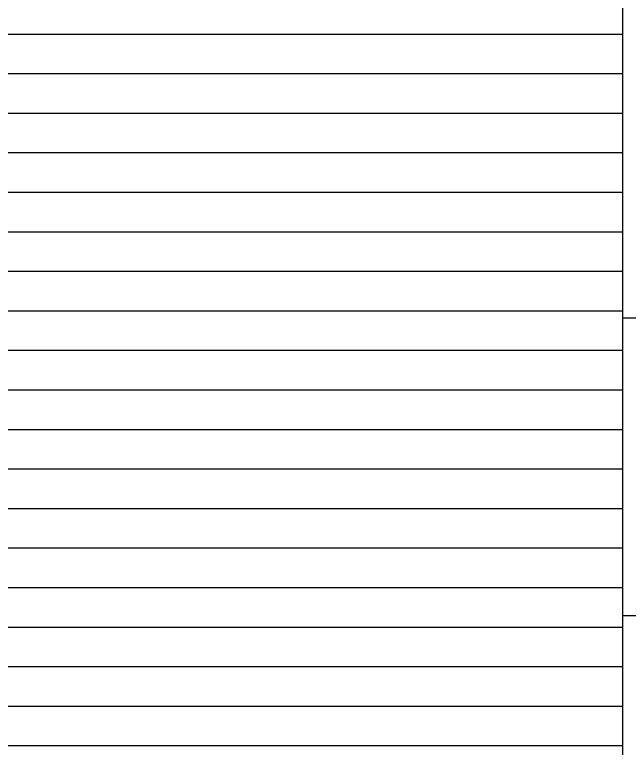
# Model space of a CAD drawing. Extents: x -737978 to 768813, y -372247 to 1140308.
# Drawn here: x -542559 to -530124, y -14197 to 650 of the extents above; entities that cross this region are included whole.
import ezdxf

# ---------------------------------------------------------------- set-up
doc = ezdxf.new("R2010")
doc.units = 0
doc.header["$LTSCALE"] = 1000
doc.header["$MEASUREMENT"] = 0
doc.layers.get('0').update_dxf_attribs({"linetype": 'CONTINUOUS'})
doc.layers.add('A-ANNO-TABS', color=7, linetype='CONTINUOUS')
doc.layers.add('PUB_TITLE', color=4, linetype='CONTINUOUS')

# ---------------------------------------------------------------- blocks, each defined once
blk = doc.blocks.new('TQ1')
at = {"layer": 'PUB_TITLE', "const_width": 20}
for points in [[(-49855, -378414), (-49855, -418455)], [(-49855, -392355), (-43855, -392355)], [(-49855, -396559), (-43855, -396559)]]:
    blk.add_lwpolyline(points, dxfattribs=at)

msp = doc.modelspace()

# ---------------------------------------------------------------- linework, layer by layer
at = {"layer": 'A-ANNO-TABS', "color": 8}
for points in [[(-602257.6, 258), (-530258.7, 258)], [(-602257.6, -542), (-530258.7, -542)], [(-602257.6, -1342), (-530258.7, -1342)], [(-602257.6, -2142), (-530258.7, -2142)], [(-602257.6, -2942), (-530258.7, -2942)], [(-602257.6, -3742), (-530258.7, -3742)], [(-602257.6, -4542), (-530258.7, -4542)], [(-602257.6, -5342), (-530258.7, -5342)], [(-602257.6, -6142), (-530258.7, -6142)], [(-602257.6, -6942), (-530258.7, -6942)], [(-602257.6, -7742), (-530258.7, -7742)], [(-602257.6, -8542), (-530258.7, -8542)], [(-602257.6, -9342), (-530258.7, -9342)], [(-602257.6, -10142), (-530258.7, -10142)], [(-602257.6, -10942), (-530258.7, -10942)], [(-602257.6, -11742), (-530258.7, -11742)], [(-602257.6, -12542), (-530258.7, -12542)], [(-602257.6, -13342), (-530258.7, -13342)], [(-602257.6, -14142), (-530258.7, -14142)]]:
    msp.add_lwpolyline(points, dxfattribs=at)

# ---------------------------------------------------------------- block references
at = {"xscale": 1.433507481003284, "yscale": 1.433507481003284, "zscale": 1.433507481003284}
msp.add_blockref('TQ1', (-458791.5, 556956.1), dxfattribs=at)

doc.saveas('drawing.dxf')
